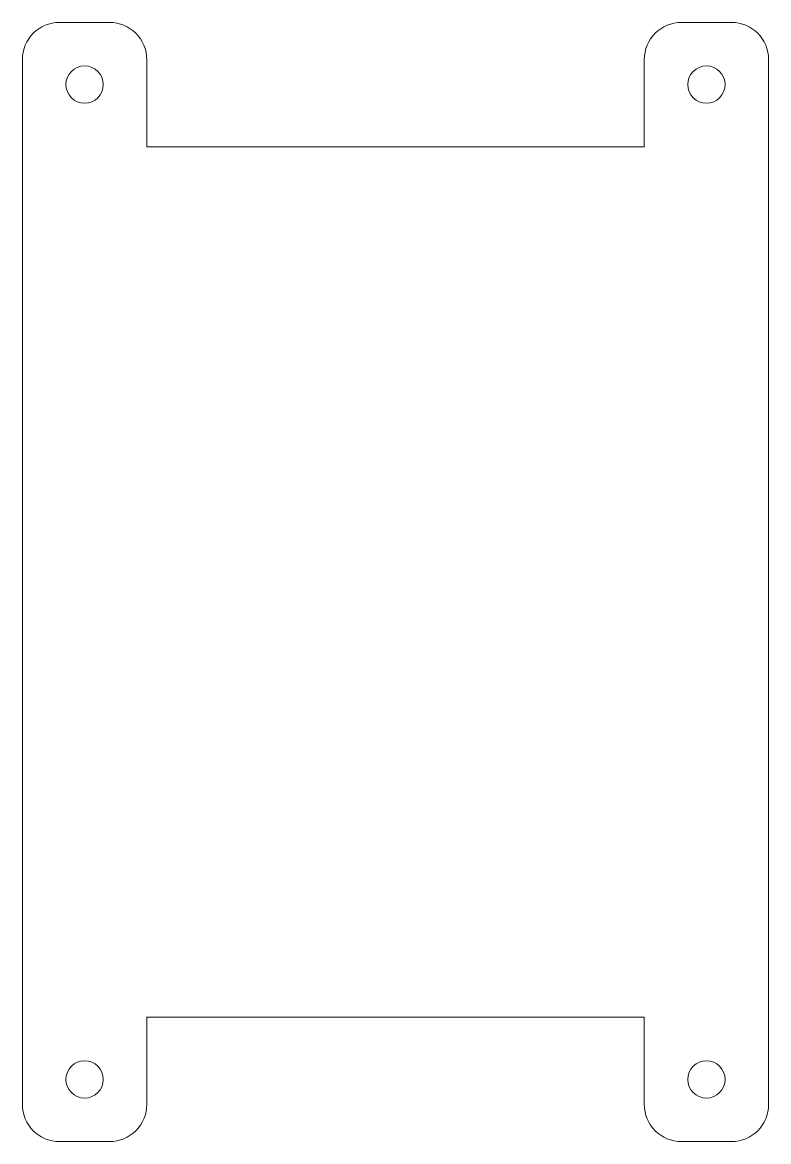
# Model space of a CAD drawing. Header units: millimetres. Extents: x -48.1 to 11.9, y -57.4 to 32.6.
import ezdxf

# ---------------------------------------------------------------- set-up
doc = ezdxf.new("R2010")
doc.units = ezdxf.units.MM

msp = doc.modelspace()

# ---------------------------------------------------------------- linework, layer by layer
at = {"color": 7, "linetype": 'Continuous', "lineweight": 15}
for p, q in [((-45.136, 32.6), (-41.136, 32.6)), ((4.864, 32.6), (8.864, 32.6)), ((-48.136, -54.4), (-48.136, 29.6)), ((-38.136, 29.6), (-38.136, 22.6)), ((1.864, 22.6), (1.864, 29.6)), ((11.864, 29.6), (11.864, -54.4)), ((-38.136, 22.6), (1.864, 22.6)), ((-38.136, -47.4), (-38.136, -54.4)), ((1.864, -47.4), (-38.136, -47.4)), ((1.864, -54.4), (1.864, -47.4)), ((-41.136, -57.4), (-45.136, -57.4)), ((8.864, -57.4), (4.864, -57.4))]:
    msp.add_line(p, q, dxfattribs=at)
for centre in [(-43.136, 27.6), (6.864, 27.6), (-43.136, -52.4), (6.864, -52.4)]:
    msp.add_circle(centre, 1.5, dxfattribs=at)
for centre, start, end in [((-45.136, 29.6), 90, 180), ((-41.136, 29.6), 0, 90), ((4.864, 29.6), 90, 180), ((8.864, 29.6), 0, 90), ((-45.136, -54.4), 180, 270), ((-41.136, -54.4), 270, 0), ((4.864, -54.4), 180, 270), ((8.864, -54.4), 270, 0)]:
    msp.add_arc(centre, 3, start, end, dxfattribs=at)

doc.saveas('drawing.dxf')
